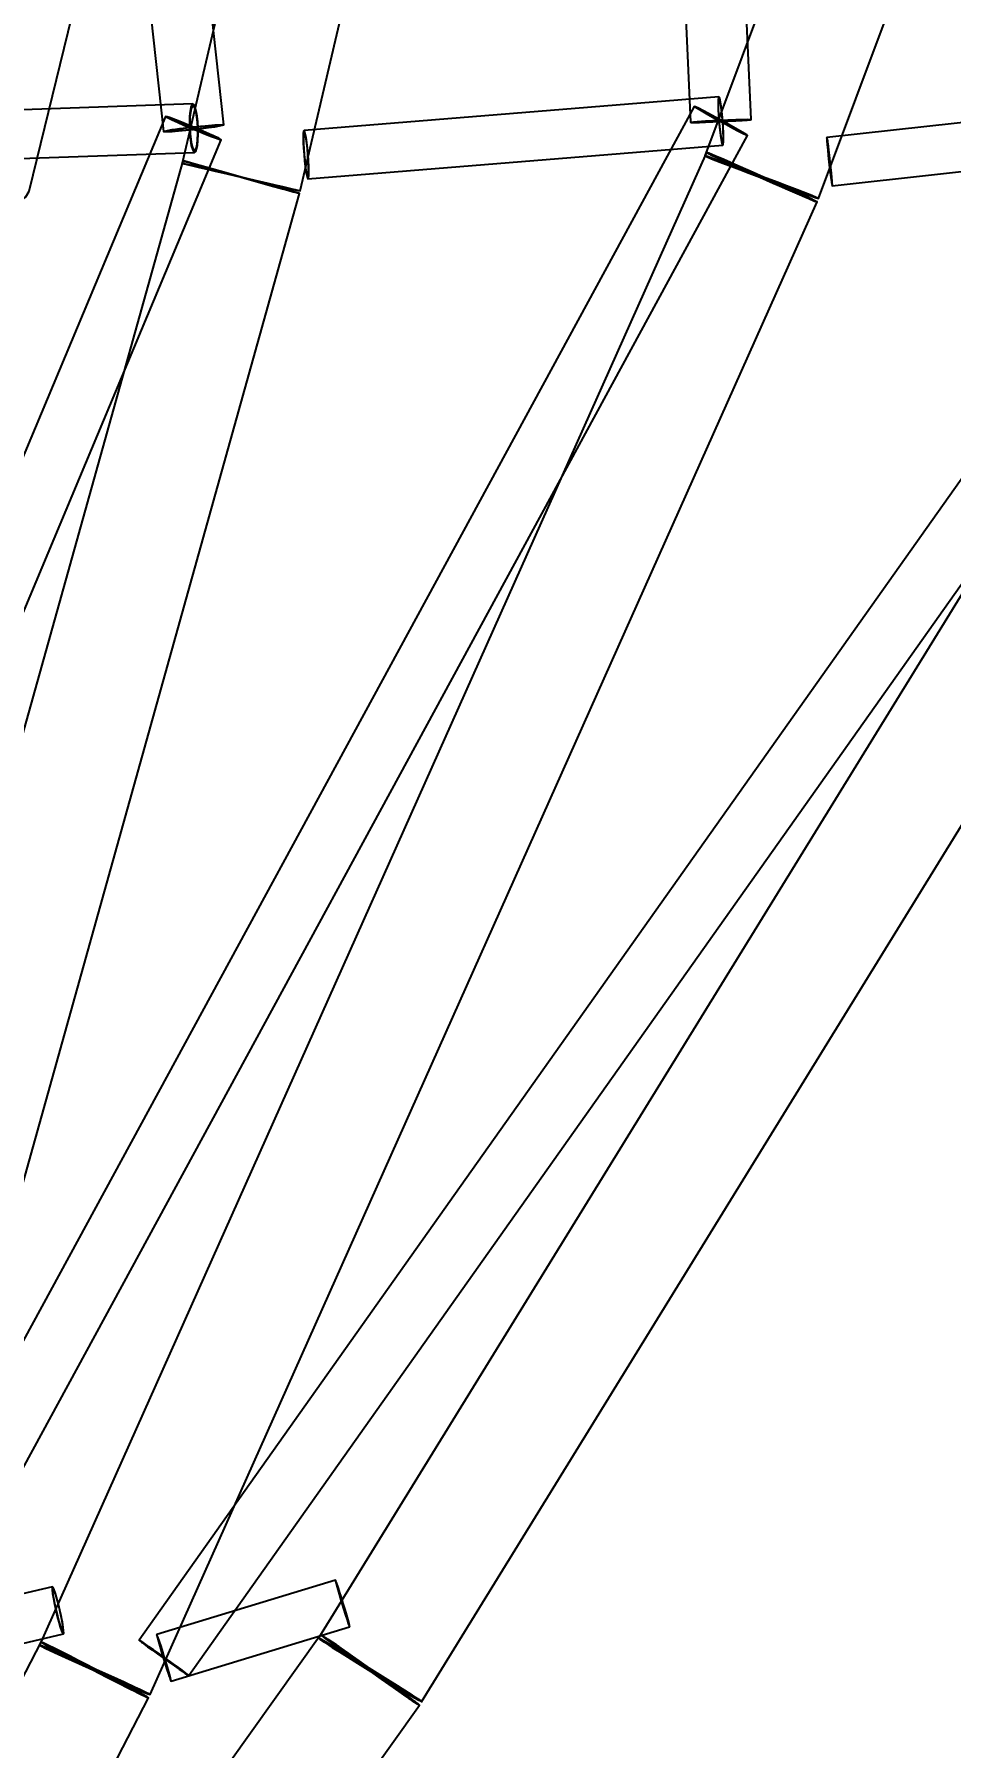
# Model space of a CAD drawing. Header units: millimetres. Extents: x -123812 to 252100, y -3000 to 639000.
# Drawn here: x -22766 to -15087, y 11848 to 26196 of the extents above; entities that cross this region are included whole.
import ezdxf

# ---------------------------------------------------------------- set-up
doc = ezdxf.new("R2010")
doc.units = ezdxf.units.MM
doc.layers.add('D-STR-DIM', color=7, linetype='Continuous', lineweight=13)
doc.layers.add('D-STR-STRC', color=7, linetype='Continuous', lineweight=25)
doc.styles.add('OpenSansCondensed-Light', font='OpenSansCondensed-Light.ttf')
doc.styles.add('TOWER_UNICODE', font='Arial Unicode.ttf')
doc.dimstyles.new('EZDXF', dxfattribs={"dimtxt": 0.25, "dimasz": 0.175, "dimexe": 0.375, "dimexo": 0.125, "dimgap": 0.1, "dimtad": 1, "dimlfac": 100, "dimzin": 12, "dimdsep": 46, "dimtxsty": 'OpenSansCondensed-Light', "dimblk": 'ARCHTICK', "dimcen": 2.5, "dimazin": 3, "dimtfac": 0.5, "dimtmove": 2, "dimatfit": 3})

# ---------------------------------------------------------------- blocks, each defined once
blk = doc.blocks.new('_ARCHTICK')
at = {"color": 0, "linetype": 'BYBLOCK', "const_width": 0.15}
blk.add_lwpolyline([(-0.5, -0.5), (0.5, 0.5)], dxfattribs=at)

msp = doc.modelspace()

# ---------------------------------------------------------------- linework, layer by layer
at = {"layer": 'D-STR-STRC'}
for points in [[(-23038.8, 37772.4), (-21683.7, 25382.5), (-21675.1, 25380.7), (-21649.8, 25380.9), (-21609.7, 25383.1), (-21557.4, 25387.1), (-21496.5, 25392.7), (-21431.2, 25399.5), (-21365.8, 25407), (-21304.9, 25414.7), (-21252.6, 25422.1), (-21212.5, 25428.7), (-21187.3, 25434), (-21178.7, 25437.6), (-22533.8, 37827.6)], [(-20735.2, 37616.6), (-23798.2, 25116.6), (-23791.3, 25060.4), (-23751.2, 25000), (-23680.6, 24939.6), (-23584.4, 24883.4), (-23469, 24835), (-23342.3, 24798), (-23213.1, 24774.7), (-23090, 24766.7), (-22981.5, 24774.7), (-22895, 24798), (-22836.4, 24835), (-22809.6, 24883.4), (-19746.6, 37383.4)], [(-18595.4, 37616), (-21527, 25116), (-21510.2, 25112), (-21460.8, 25100.3), (-21382.2, 25081.8), (-21279.7, 25057.8), (-21160.4, 25029.8), (-21032.4, 24999.8), (-20904.4, 24969.7), (-20785.1, 24941.8), (-20682.7, 24917.8), (-20604.1, 24899.4), (-20554.7, 24887.9), (-20537.9, 24884), (-17606.3, 37384)], [(-17820.7, 37698.3), (-17267.3, 25459.5), (-17258.7, 25458.4), (-17233.3, 25458.2), (-17193, 25458.8), (-17140.5, 25460.3), (-17079.3, 25462.4), (-17013.6, 25465.2), (-16947.9, 25468.4), (-16886.7, 25471.7), (-16834.2, 25475), (-16793.8, 25478), (-16768.5, 25480.6), (-16759.8, 25482.5), (-17313.2, 37721.2)], [(-12463.6, 37678.3), (-17146.2, 25178.3), (-17134, 25172.2), (-17090.2, 25154.4), (-17017.9, 25126.1), (-16921.8, 25089.1), (-16808.7, 25046.1), (-16686.2, 25000), (-16562.6, 24953.9), (-16446.4, 24910.9), (-16345.4, 24873.9), (-16266.7, 24845.6), (-16215.5, 24827.8), (-16195.3, 24821.7), (-11512.6, 37321.7)], [(-12545, 25726.1), (-16123.9, 25330.7), (-16124.6, 25323.8), (-16123.8, 25303.7), (-16121.4, 25271.6), (-16117.7, 25229.7), (-16112.9, 25181), (-16107.3, 25128.7), (-16101.4, 25076.5), (-16095.4, 25027.8), (-16089.9, 24985.9), (-16085.1, 24953.8), (-16081.5, 24933.6), (-16079.3, 24926.8), (-12500.4, 25322.1)], [(-24590.9, 25096.9), (-21422.4, 25206.5), (-21413.3, 25213.4), (-21405.3, 25233.7), (-21399, 25266), (-21394.7, 25308.1), (-21392.7, 25357), (-21393.3, 25409.6), (-21396.3, 25462.2), (-21401.5, 25511.1), (-21408.6, 25553.2), (-21417.1, 25585.5), (-21426.5, 25605.8), (-21436, 25612.7), (-24604.5, 25503.1)], [(-23755.7, 12547.5), (-16791.1, 25349.6), (-16795.8, 25353.7), (-16815.4, 25365.9), (-16848.6, 25385.2), (-16893, 25410.3), (-16945.6, 25439.6), (-17002.9, 25471.1), (-17061, 25502.5), (-17115.8, 25531.8), (-17163.7, 25557), (-17201.4, 25576.3), (-17226.3, 25588.4), (-17236.8, 25592.5), (-24201.4, 12790.4)], [(-12729.8, 25671), (-21886.2, 12747.7), (-21881, 12742.7), (-21862.2, 12728), (-21830.8, 12704.6), (-21789.1, 12674.2), (-21739.9, 12638.8), (-21686.5, 12600.8), (-21632.7, 12562.8), (-21581.9, 12527.3), (-21537.9, 12496.9), (-21503.4, 12473.6), (-21480.9, 12458.9), (-21471.9, 12453.9), (-12315.5, 25377.2)], [(-26482.5, 12701.6), (-21198.5, 25311.8), (-21201.5, 25315.2), (-21220.1, 25325), (-21253.1, 25340.7), (-21298.4, 25361), (-21352.8, 25384.8), (-21412.5, 25410.2), (-21473.6, 25435.7), (-21531.9, 25459.5), (-21583.3, 25479.8), (-21624.5, 25495.5), (-21652.5, 25505.3), (-21665.5, 25508.7), (-26949.5, 12898.4)], [(-12676.5, 25266.7), (-20384.4, 12766.7), (-20373.6, 12757.6), (-20334.1, 12731), (-20268.6, 12688.6), (-20181.5, 12633.4), (-20078.8, 12569), (-19967.4, 12500), (-19855.1, 12431), (-19749.3, 12366.6), (-19657.4, 12311.4), (-19585.6, 12269), (-19538.8, 12242.4), (-19520.1, 12233.3), (-11812.2, 24733.3)], [(-24041.4, 12363.1), (-20543.2, 24863.1), (-20559.9, 24867.8), (-20608.8, 24881.6), (-20686.5, 24903.4), (-20787.8, 24931.8), (-20905.8, 24964.9), (-21032.4, 25000.3), (-21159.1, 25035.7), (-21277, 25068.7), (-21378.4, 25097), (-21456.1, 25118.7), (-21505, 25132.3), (-21521.6, 25136.9), (-25019.8, 12636.9)], [(-23932.9, 12471.1), (-22521.7, 12800.9), (-22518.8, 12807.6), (-22519.3, 12827.4), (-22523, 12858.8), (-22529.8, 12899.8), (-22539.1, 12947.6), (-22550.4, 12998.8), (-22562.9, 13050), (-22575.7, 13097.7), (-22587.9, 13138.7), (-22598.8, 13170.2), (-22607.5, 13190), (-22613.6, 13196.7), (-24024.7, 12866.9)], [(-27922.8, 454.9), (-19539, 12204.9), (-19549.2, 12214.9), (-19586.8, 12244.4), (-19649.4, 12291.3), (-19732.5, 12352.4), (-19830.7, 12423.6), (-19937.2, 12500), (-20044.6, 12576.4), (-20145.8, 12647.6), (-20233.8, 12708.7), (-20302.6, 12755.6), (-20347.6, 12785.1), (-20365.6, 12795.1), (-28749.3, 1045.1)], [(-27885.1, 516.5), (-21807.5, 12266.5), (-21818.8, 12274.5), (-21860.2, 12297.8), (-21928.7, 12334.9), (-22019.6, 12383.3), (-22126.8, 12439.6), (-22243, 12500), (-22360.3, 12560.4), (-22470.6, 12616.7), (-22566.4, 12665.1), (-22641.3, 12702.2), (-22690, 12725.5), (-22709.4, 12733.5), (-28787, 983.5)]]:
    msp.add_lwpolyline(points, dxfattribs=at)
for points in [[(-21465.1, 25409.6), (-21462.1, 25357), (-21456.9, 25308.1), (-21449.8, 25266), (-21441.2, 25233.7), (-21431.9, 25213.4), (-21422.4, 25206.5), (-21413.3, 25213.4), (-21405.3, 25233.7), (-21399, 25266), (-21394.7, 25308.1), (-21392.7, 25357), (-21393.3, 25409.6), (-21396.3, 25462.2), (-21401.5, 25511.1), (-21408.6, 25553.2), (-21417.1, 25585.5), (-21426.5, 25605.8), (-21436, 25612.7), (-21445.1, 25605.8), (-21453, 25585.5), (-21459.4, 25553.2), (-21463.7, 25511.1), (-21465.6, 25462.2)], [(-21462.3, 25409.6), (-21459.5, 25361.2), (-21454.7, 25316), (-21448.1, 25277.3), (-21440.3, 25247.6), (-21431.7, 25228.9), (-21422.9, 25222.5), (-21414.6, 25228.9), (-21407.2, 25247.6), (-21401.4, 25277.3), (-21397.4, 25316), (-21395.6, 25361.2), (-21396.1, 25409.6), (-21398.9, 25458), (-21403.7, 25503.1), (-21410.2, 25541.9), (-21418.1, 25571.6), (-21426.7, 25590.3), (-21435.5, 25596.7), (-21443.8, 25590.3), (-21451.2, 25571.6), (-21457, 25541.9), (-21461, 25503.1), (-21462.8, 25458)], [(-20512.2, 25332.2), (-20511.5, 25290.2), (-20509.3, 25241.4), (-20505.6, 25189), (-20500.8, 25136.6), (-20495.2, 25087.7), (-20489.1, 25045.8), (-20483.1, 25013.6), (-20477.4, 24993.3), (-20472.4, 24986.4), (-16997.2, 25268.4), (-16993.4, 25275.3), (-16990.9, 25295.6), (-16990, 25327.8), (-16990.7, 25369.7), (-16993, 25418.6), (-16996.6, 25471), (-17001.4, 25523.4), (-17007.1, 25572.2), (-17013.1, 25614.2), (-17019.2, 25646.4), (-17024.9, 25666.6), (-17029.8, 25673.5), (-20505.1, 25391.5), (-20508.9, 25384.6), (-20511.3, 25364.4)], [(-17024.9, 25471.1), (-16966.8, 25439.6), (-16912, 25410.3), (-16864.1, 25385.2), (-16826.4, 25365.9), (-16801.5, 25353.7), (-16791.1, 25349.6), (-16795.8, 25353.7), (-16815.4, 25365.9), (-16848.6, 25385.2), (-16893, 25410.3), (-16945.6, 25439.6), (-17002.9, 25471.1), (-17061, 25502.5), (-17115.8, 25531.8), (-17163.7, 25557), (-17201.4, 25576.3), (-17226.3, 25588.4), (-17236.8, 25592.5), (-17232, 25588.4), (-17212.4, 25576.3), (-17179.3, 25557), (-17134.9, 25531.8), (-17082.2, 25502.5)], [(-17023.8, 25471.1), (-16971.5, 25442.7), (-16922, 25416.3), (-16878.8, 25393.6), (-16844.9, 25376.2), (-16822.4, 25365.3), (-16813, 25361.6), (-16817.3, 25365.3), (-16835, 25376.2), (-16864.8, 25393.6), (-16904.9, 25416.3), (-16952.4, 25442.7), (-17004, 25471.1), (-17056.4, 25499.4), (-17105.8, 25525.8), (-17149, 25548.5), (-17183, 25565.9), (-17205.4, 25576.9), (-17214.8, 25580.6), (-17210.6, 25576.9), (-17192.9, 25565.9), (-17163, 25548.5), (-17122.9, 25525.8), (-17075.5, 25499.4)], [(-17030.3, 25471), (-17025.5, 25418.6), (-17019.9, 25369.7), (-17013.9, 25327.8), (-17007.8, 25295.6), (-17002.1, 25275.3), (-16997.2, 25268.4), (-16993.4, 25275.3), (-16990.9, 25295.6), (-16990, 25327.8), (-16990.7, 25369.7), (-16993, 25418.6), (-16996.6, 25471), (-17001.4, 25523.4), (-17007.1, 25572.2), (-17013.1, 25614.2), (-17019.2, 25646.4), (-17024.9, 25666.6), (-17029.8, 25673.5), (-17033.6, 25666.6), (-17036, 25646.4), (-17036.9, 25614.2), (-17036.2, 25572.2), (-17034, 25523.4)], [(-17029, 25471), (-17024.6, 25422.7), (-17019.4, 25377.7), (-17013.8, 25339), (-17008.2, 25309.4), (-17003, 25290.7), (-16998.5, 25284.4), (-16994.9, 25290.7), (-16992.7, 25309.4), (-16991.9, 25339), (-16992.5, 25377.7), (-16994.6, 25422.7), (-16998, 25471), (-17002.4, 25519.3), (-17007.6, 25564.3), (-17013.2, 25602.9), (-17018.8, 25632.6), (-17024, 25651.2), (-17028.5, 25657.6), (-17032, 25651.2), (-17034.3, 25632.6), (-17035.1, 25602.9), (-17034.4, 25564.3), (-17032.4, 25519.3)], [(-21431.2, 25399.5), (-21496.5, 25392.7), (-21557.4, 25387.1), (-21609.7, 25383.1), (-21649.8, 25380.9), (-21675.1, 25380.7), (-21683.7, 25382.5), (-21675.1, 25386.2), (-21649.8, 25391.4), (-21609.7, 25398), (-21557.4, 25405.4), (-21496.5, 25413.1), (-21431.2, 25420.6), (-21365.8, 25427.4), (-21304.9, 25433), (-21252.6, 25437), (-21212.5, 25439.2), (-21187.3, 25439.4), (-21178.7, 25437.6), (-21187.3, 25434), (-21212.5, 25428.7), (-21252.6, 25422.1), (-21304.9, 25414.7), (-21365.8, 25407)], [(-21451.5, 25410.2), (-21390.4, 25384.8), (-21332.2, 25361), (-21280.7, 25340.7), (-21239.6, 25325), (-21211.5, 25315.2), (-21198.5, 25311.8), (-21201.5, 25315.2), (-21220.1, 25325), (-21253.1, 25340.7), (-21298.4, 25361), (-21352.8, 25384.8), (-21412.5, 25410.2), (-21473.6, 25435.7), (-21531.9, 25459.5), (-21583.3, 25479.8), (-21624.5, 25495.5), (-21652.5, 25505.3), (-21665.5, 25508.7), (-21662.6, 25505.3), (-21644, 25495.5), (-21610.9, 25479.8), (-21565.6, 25459.5), (-21511.3, 25435.7)], [(-21431.2, 25400.6), (-21490.1, 25394.4), (-21545, 25389.4), (-21592.2, 25385.8), (-21628.3, 25383.8), (-21651.1, 25383.6), (-21658.8, 25385.2), (-21651.1, 25388.5), (-21628.3, 25393.3), (-21592.2, 25399.2), (-21545, 25405.9), (-21490.1, 25412.8), (-21431.2, 25419.6), (-21372.3, 25425.7), (-21317.4, 25430.7), (-21270.2, 25434.3), (-21234, 25436.3), (-21211.3, 25436.5), (-21203.5, 25434.9), (-21211.3, 25431.6), (-21234, 25426.8), (-21270.2, 25420.9), (-21317.4, 25414.3), (-21372.3, 25407.3)], [(-21449.6, 25410.2), (-21394.5, 25387.3), (-21342, 25365.9), (-21295.6, 25347.5), (-21258.5, 25333.4), (-21233.2, 25324.5), (-21221.5, 25321.5), (-21224.1, 25324.5), (-21240.9, 25333.4), (-21270.7, 25347.5), (-21311.5, 25365.9), (-21360.6, 25387.3), (-21414.4, 25410.2), (-21469.5, 25433.2), (-21522, 25454.6), (-21568.4, 25473), (-21605.5, 25487.1), (-21630.8, 25495.9), (-21642.5, 25499), (-21639.9, 25495.9), (-21623.1, 25487.1), (-21593.3, 25473), (-21552.5, 25454.6), (-21503.5, 25433.2)], [(-17013.6, 25465.2), (-17079.3, 25462.4), (-17140.5, 25460.3), (-17193, 25458.8), (-17233.3, 25458.2), (-17258.7, 25458.4), (-17267.3, 25459.5), (-17258.7, 25461.4), (-17233.3, 25464), (-17193, 25467), (-17140.5, 25470.3), (-17079.3, 25473.6), (-17013.6, 25476.8), (-16947.9, 25479.6), (-16886.7, 25481.7), (-16834.2, 25483.2), (-16793.8, 25483.8), (-16768.5, 25483.6), (-16759.8, 25482.5), (-16768.5, 25480.6), (-16793.8, 25478), (-16834.2, 25475), (-16886.7, 25471.7), (-16947.9, 25468.4)], [(-17013.6, 25465.8), (-17072.8, 25463.3), (-17128, 25461.3), (-17175.3, 25460), (-17211.7, 25459.4), (-17234.6, 25459.7), (-17242.4, 25460.7), (-17234.6, 25462.4), (-17211.7, 25464.7), (-17175.3, 25467.4), (-17128, 25470.3), (-17072.8, 25473.4), (-17013.6, 25476.2), (-16954.4, 25478.7), (-16899.2, 25480.7), (-16851.8, 25482), (-16815.5, 25482.6), (-16792.6, 25482.3), (-16784.8, 25481.3), (-16792.6, 25479.6), (-16815.5, 25477.3), (-16851.8, 25474.6), (-16899.2, 25471.7), (-16954.4, 25468.6)], [(-20505.6, 25189), (-20500.8, 25136.6), (-20495.2, 25087.7), (-20489.1, 25045.8), (-20483.1, 25013.6), (-20477.4, 24993.3), (-20472.4, 24986.4), (-20468.6, 24993.3), (-20466.2, 25013.6), (-20465.3, 25045.8), (-20466, 25087.7), (-20468.3, 25136.6), (-20471.9, 25189), (-20476.7, 25241.4), (-20482.3, 25290.2), (-20488.4, 25332.2), (-20494.5, 25364.4), (-20500.2, 25384.6), (-20505.1, 25391.5), (-20508.9, 25384.6), (-20511.3, 25364.4), (-20512.2, 25332.2), (-20511.5, 25290.2), (-20509.3, 25241.4)], [(-20504.3, 25189), (-20499.9, 25140.7), (-20494.7, 25095.7), (-20489.1, 25057), (-20483.5, 25027.4), (-20478.3, 25008.7), (-20473.7, 25002.4), (-20470.2, 25008.7), (-20468, 25027.4), (-20467.2, 25057), (-20467.8, 25095.7), (-20469.9, 25140.7), (-20473.2, 25189), (-20477.7, 25237.3), (-20482.8, 25282.3), (-20488.4, 25320.9), (-20494, 25350.6), (-20499.3, 25369.2), (-20503.8, 25375.6), (-20507.3, 25369.2), (-20509.5, 25350.6), (-20510.4, 25320.9), (-20509.7, 25282.3), (-20507.6, 25237.3)], [(-16107.3, 25128.7), (-16101.4, 25076.5), (-16095.4, 25027.8), (-16089.9, 24985.9), (-16085.1, 24953.8), (-16081.5, 24933.6), (-16079.3, 24926.8), (-16078.6, 24933.6), (-16079.4, 24953.8), (-16081.8, 24985.9), (-16085.5, 25027.8), (-16090.3, 25076.5), (-16095.8, 25128.7), (-16101.8, 25181), (-16107.8, 25229.7), (-16113.3, 25271.6), (-16118, 25303.7), (-16121.6, 25323.8), (-16123.9, 25330.7), (-16124.6, 25323.8), (-16123.8, 25303.7), (-16121.4, 25271.6), (-16117.7, 25229.7), (-16112.9, 25181)], [(-16106.9, 25128.7), (-16101.4, 25080.6), (-16095.9, 25035.7), (-16090.8, 24997.2), (-16086.4, 24967.6), (-16083.1, 24949), (-16081, 24942.7), (-16080.4, 24949), (-16081.1, 24967.6), (-16083.3, 24997.2), (-16086.7, 25035.7), (-16091.2, 25080.6), (-16096.3, 25128.7), (-16101.8, 25176.9), (-16107.3, 25221.8), (-16112.4, 25260.3), (-16116.7, 25289.9), (-16120, 25308.5), (-16122.1, 25314.8), (-16122.8, 25308.5), (-16122, 25289.9), (-16119.8, 25260.3), (-16116.4, 25221.8), (-16112, 25176.9)], [(-22722, 12707.4), (-22710.2, 12700.3), (-22667.6, 12679.6), (-22597.1, 12646.6), (-22503.6, 12603.7), (-22393.3, 12553.7), (-22273.9, 12500), (-22153.4, 12446.3), (-22040, 12396.3), (-21941.6, 12353.4), (-21864.7, 12320.4), (-21814.7, 12299.7), (-21794.9, 12292.6), (-16207.2, 24792.6), (-16219, 24799.7), (-16261.6, 24820.4), (-16332.1, 24853.4), (-16425.6, 24896.3), (-16535.9, 24946.3), (-16655.3, 25000), (-16775.8, 25053.7), (-16889.2, 25103.7), (-16987.6, 25146.6), (-17064.5, 25179.6), (-17114.5, 25200.3), (-17134.3, 25207.4)], [(-21032.4, 25000.2), (-21160.4, 25030.3), (-21279.7, 25058.2), (-21382.2, 25082.2), (-21460.8, 25100.6), (-21510.2, 25112.1), (-21527, 25116), (-21510.2, 25112), (-21460.8, 25100.3), (-21382.2, 25081.8), (-21279.7, 25057.8), (-21160.4, 25029.8), (-21032.4, 24999.8), (-20904.4, 24969.7), (-20785.1, 24941.8), (-20682.7, 24917.8), (-20604.1, 24899.4), (-20554.7, 24887.9), (-20537.9, 24884), (-20554.7, 24888), (-20604.1, 24899.7), (-20682.7, 24918.2), (-20785.1, 24942.2), (-20904.4, 24970.2)], [(-21032.4, 25000.3), (-21159.1, 25035.7), (-21277, 25068.7), (-21378.4, 25097), (-21456.1, 25118.7), (-21505, 25132.3), (-21521.6, 25136.9), (-21505, 25132.2), (-21456.1, 25118.4), (-21378.4, 25096.6), (-21277, 25068.2), (-21159.1, 25035.1), (-21032.4, 24999.7), (-20905.8, 24964.3), (-20787.8, 24931.3), (-20686.5, 24903), (-20608.8, 24881.3), (-20559.9, 24867.7), (-20543.2, 24863.1), (-20559.9, 24867.8), (-20608.8, 24881.6), (-20686.5, 24903.4), (-20787.8, 24931.8), (-20905.8, 24964.9)], [(-21032.4, 25000.3), (-21149.1, 25032.9), (-21257.8, 25063.3), (-21351.1, 25089.4), (-21422.7, 25109.4), (-21467.8, 25121.9), (-21483.1, 25126.1), (-21467.8, 25121.8), (-21422.7, 25109.1), (-21351.1, 25089), (-21257.8, 25062.8), (-21149.1, 25032.4), (-21032.4, 24999.7), (-20915.8, 24967.1), (-20807.1, 24936.7), (-20713.8, 24910.6), (-20642.1, 24890.6), (-20597.1, 24878.1), (-20581.8, 24873.9), (-20597.1, 24878.2), (-20642.1, 24890.9), (-20713.8, 24911), (-20807.1, 24937.2), (-20915.8, 24967.6)], [(-16686.2, 25000), (-16562.6, 24953.9), (-16446.4, 24910.9), (-16345.4, 24873.9), (-16266.7, 24845.6), (-16215.5, 24827.8), (-16195.3, 24821.7), (-16207.5, 24827.8), (-16251.3, 24845.6), (-16323.6, 24873.9), (-16419.7, 24910.9), (-16532.8, 24953.9), (-16655.3, 25000), (-16778.9, 25046.1), (-16895.1, 25089.1), (-16996.1, 25126.1), (-17074.8, 25154.4), (-17126, 25172.2), (-17146.2, 25178.3), (-17134, 25172.2), (-17090.2, 25154.4), (-17017.9, 25126.1), (-16921.8, 25089.1), (-16808.7, 25046.1)], [(-16686.2, 25000), (-16565.7, 24946.3), (-16452.3, 24896.3), (-16353.9, 24853.4), (-16277, 24820.4), (-16227, 24799.7), (-16207.2, 24792.6), (-16219, 24799.7), (-16261.6, 24820.4), (-16332.1, 24853.4), (-16425.6, 24896.3), (-16535.9, 24946.3), (-16655.3, 25000), (-16775.8, 25053.7), (-16889.2, 25103.7), (-16987.6, 25146.6), (-17064.5, 25179.6), (-17114.5, 25200.3), (-17134.3, 25207.4), (-17122.5, 25200.3), (-17079.9, 25179.6), (-17009.4, 25146.6), (-16915.9, 25103.7), (-16805.6, 25053.7)], [(-16685, 25000), (-16571.1, 24957.5), (-16464, 24917.9), (-16371.1, 24883.9), (-16298.5, 24857.8), (-16251.3, 24841.4), (-16232.7, 24835.8), (-16244, 24841.4), (-16284.3, 24857.8), (-16351, 24883.9), (-16439.4, 24917.9), (-16543.7, 24957.5), (-16656.5, 25000), (-16770.4, 25042.5), (-16877.5, 25082.1), (-16970.4, 25116.1), (-17043, 25142.2), (-17090.2, 25158.6), (-17108.8, 25164.2), (-17097.5, 25158.6), (-17057.2, 25142.2), (-16990.5, 25116.1), (-16902.1, 25082.1), (-16797.8, 25042.5)], [(-16685, 25000), (-16573.9, 24950.5), (-16469.5, 24904.5), (-16378.8, 24864.9), (-16308, 24834.5), (-16261.9, 24815.4), (-16243.7, 24808.9), (-16254.6, 24815.4), (-16293.8, 24834.5), (-16358.7, 24864.9), (-16444.9, 24904.5), (-16546.5, 24950.5), (-16656.5, 25000), (-16767.5, 25049.5), (-16872, 25095.5), (-16962.7, 25135.1), (-17033.5, 25165.5), (-17079.5, 25184.6), (-17097.8, 25191.1), (-17086.9, 25184.6), (-17047.7, 25165.5), (-16982.7, 25135.1), (-16896.6, 25095.5), (-16795, 25049.5)], [(-21032.4, 25000.2), (-21150.4, 25027.9), (-21260.3, 25053.6), (-21354.6, 25075.7), (-21427, 25092.7), (-21472.5, 25103.3), (-21488.1, 25106.9), (-21472.5, 25103.2), (-21427, 25092.4), (-21354.6, 25075.4), (-21260.3, 25053.2), (-21150.4, 25027.4), (-21032.4, 24999.8), (-20914.5, 24972.1), (-20804.6, 24946.4), (-20710.3, 24924.3), (-20637.8, 24907.3), (-20592.3, 24896.7), (-20576.8, 24893.1), (-20592.3, 24896.8), (-20637.8, 24907.6), (-20710.3, 24924.6), (-20804.6, 24946.8), (-20914.5, 24972.6)], [(-21738.1, 12795.2), (-21737.6, 12788.6), (-21733.1, 12769.1), (-21724.9, 12738.2), (-21713.6, 12698), (-21699.9, 12651.1), (-21684.8, 12600.8), (-21669.3, 12550.5), (-21654.5, 12503.6), (-21641.3, 12463.3), (-21630.7, 12432.4), (-21623.4, 12413), (-21619.9, 12406.4), (-20123.4, 12861.8), (-20123.9, 12868.4), (-20128.4, 12887.9), (-20136.6, 12918.8), (-20147.9, 12959), (-20161.6, 13005.9), (-20176.7, 13056.2), (-20192.2, 13106.5), (-20207, 13153.4), (-20220.2, 13193.7), (-20230.8, 13224.6), (-20238.1, 13244), (-20241.6, 13250.6)], [(-20188.2, 13056.2), (-20172.7, 13005.9), (-20157.9, 12959), (-20144.7, 12918.8), (-20134.2, 12887.9), (-20126.9, 12868.4), (-20123.4, 12861.8), (-20123.9, 12868.4), (-20128.4, 12887.9), (-20136.6, 12918.8), (-20147.9, 12959), (-20161.6, 13005.9), (-20176.7, 13056.2), (-20192.2, 13106.5), (-20207, 13153.4), (-20220.2, 13193.7), (-20230.8, 13224.6), (-20238.1, 13244), (-20241.6, 13250.6), (-20241.1, 13244), (-20236.5, 13224.6), (-20228.3, 13193.7), (-20217, 13153.4), (-20203.3, 13106.5)], [(-20187.8, 13056.2), (-20173.5, 13009.9), (-20159.8, 12966.7), (-20147.7, 12929.6), (-20138, 12901.1), (-20131.2, 12883.2), (-20128, 12877.1), (-20128.5, 12883.2), (-20132.6, 12901.1), (-20140.2, 12929.6), (-20150.6, 12966.7), (-20163.2, 13009.9), (-20177.2, 13056.2), (-20191.4, 13102.6), (-20205.1, 13145.8), (-20217.2, 13182.9), (-20227, 13211.3), (-20233.7, 13229.2), (-20236.9, 13235.3), (-20236.4, 13229.2), (-20232.3, 13211.3), (-20224.7, 13182.9), (-20214.3, 13145.8), (-20201.7, 13102.6)], [(-22584.9, 12998.8), (-22572.4, 12947.6), (-22559.6, 12899.8), (-22547.3, 12858.8), (-22536.5, 12827.4), (-22527.8, 12807.6), (-22521.7, 12800.9), (-22518.8, 12807.6), (-22519.3, 12827.4), (-22523, 12858.8), (-22529.8, 12899.8), (-22539.1, 12947.6), (-22550.4, 12998.8), (-22562.9, 13050), (-22575.7, 13097.7), (-22587.9, 13138.7), (-22598.8, 13170.2), (-22607.5, 13190), (-22613.6, 13196.7), (-22616.4, 13190), (-22616, 13170.2), (-22612.3, 13138.7), (-22605.5, 13097.7), (-22596.1, 13050)], [(-22583.5, 12998.8), (-22572, 12951.6), (-22560.2, 12907.6), (-22548.9, 12869.9), (-22538.9, 12840.9), (-22530.9, 12822.7), (-22525.3, 12816.5), (-22522.7, 12822.7), (-22523.1, 12840.9), (-22526.5, 12869.9), (-22532.8, 12907.6), (-22541.4, 12951.6), (-22551.8, 12998.8), (-22563.3, 13046), (-22575.1, 13090), (-22586.3, 13127.7), (-22596.4, 13156.7), (-22604.4, 13174.9), (-22609.9, 13181.1), (-22612.6, 13174.9), (-22612.2, 13156.7), (-22608.8, 13127.7), (-22602.5, 13090), (-22593.9, 13046)], [(-21684.8, 12600.8), (-21669.3, 12550.5), (-21654.5, 12503.6), (-21641.3, 12463.3), (-21630.7, 12432.4), (-21623.4, 12413), (-21619.9, 12406.4), (-21620.4, 12413), (-21624.9, 12432.4), (-21633.1, 12463.3), (-21644.5, 12503.6), (-21658.2, 12550.5), (-21673.3, 12600.8), (-21688.8, 12651.1), (-21703.6, 12698), (-21716.7, 12738.2), (-21727.3, 12769.1), (-21734.6, 12788.6), (-21738.1, 12795.2), (-21737.6, 12788.6), (-21733.1, 12769.1), (-21724.9, 12738.2), (-21713.6, 12698), (-21699.9, 12651.1)], [(-21684.3, 12600.8), (-21670.1, 12554.4), (-21656.4, 12511.2), (-21644.3, 12474.1), (-21634.5, 12445.7), (-21627.8, 12427.8), (-21624.6, 12421.7), (-21625, 12427.8), (-21629.2, 12445.7), (-21636.8, 12474.1), (-21647.2, 12511.2), (-21659.8, 12554.4), (-21673.7, 12600.8), (-21688, 12647.1), (-21701.7, 12690.3), (-21713.8, 12727.4), (-21723.5, 12755.9), (-21730.2, 12773.8), (-21733.5, 12779.9), (-21733, 12773.8), (-21728.8, 12755.9), (-21721.3, 12727.4), (-21710.8, 12690.3), (-21698.2, 12647.1)], [(-19967.4, 12500), (-19859.9, 12423.6), (-19758.8, 12352.4), (-19670.8, 12291.3), (-19601.9, 12244.4), (-19557, 12214.9), (-19539, 12204.9), (-19549.2, 12214.9), (-19586.8, 12244.4), (-19649.4, 12291.3), (-19732.5, 12352.4), (-19830.7, 12423.6), (-19937.2, 12500), (-20044.6, 12576.4), (-20145.8, 12647.6), (-20233.8, 12708.7), (-20302.6, 12755.6), (-20347.6, 12785.1), (-20365.6, 12795.1), (-20355.4, 12785.1), (-20317.8, 12755.6), (-20255.2, 12708.7), (-20172, 12647.6), (-20073.9, 12576.4)], [(-19966.2, 12500), (-19867.2, 12429.6), (-19774, 12364), (-19692.9, 12307.7), (-19629.5, 12264.5), (-19588.1, 12237.4), (-19571.5, 12228.1), (-19580.9, 12237.4), (-19615.6, 12264.5), (-19673.2, 12307.7), (-19749.8, 12364), (-19840.3, 12429.6), (-19938.3, 12500), (-20037.4, 12570.4), (-20130.6, 12636), (-20211.7, 12692.3), (-20275, 12735.5), (-20316.4, 12762.6), (-20333, 12771.9), (-20323.7, 12762.6), (-20289, 12735.5), (-20231.4, 12692.3), (-20154.7, 12636), (-20064.3, 12570.4)], [(-22273.9, 12500), (-22153.4, 12446.3), (-22040, 12396.3), (-21941.6, 12353.4), (-21864.7, 12320.4), (-21814.7, 12299.7), (-21794.9, 12292.6), (-21806.7, 12299.7), (-21849.3, 12320.4), (-21919.8, 12353.4), (-22013.3, 12396.3), (-22123.6, 12446.3), (-22243, 12500), (-22363.5, 12553.7), (-22476.8, 12603.7), (-22575.3, 12646.6), (-22652.1, 12679.6), (-22702.2, 12700.3), (-22722, 12707.4), (-22710.2, 12700.3), (-22667.6, 12679.6), (-22597.1, 12646.6), (-22503.6, 12603.7), (-22393.3, 12553.7)], [(-22273.9, 12500), (-22156.6, 12439.6), (-22046.3, 12383.3), (-21950.5, 12334.9), (-21875.6, 12297.8), (-21826.8, 12274.5), (-21807.5, 12266.5), (-21818.8, 12274.5), (-21860.2, 12297.8), (-21928.7, 12334.9), (-22019.6, 12383.3), (-22126.8, 12439.6), (-22243, 12500), (-22360.3, 12560.4), (-22470.6, 12616.7), (-22566.4, 12665.1), (-22641.3, 12702.2), (-22690, 12725.5), (-22709.4, 12733.5), (-22698, 12725.5), (-22656.7, 12702.2), (-22588.2, 12665.1), (-22497.3, 12616.7), (-22390, 12560.4)], [(-22272.6, 12500), (-22161.6, 12450.5), (-22057.2, 12404.5), (-21966.5, 12364.9), (-21895.7, 12334.5), (-21849.6, 12315.4), (-21831.4, 12308.9), (-21842.3, 12315.4), (-21881.5, 12334.5), (-21946.4, 12364.9), (-22032.6, 12404.5), (-22134.2, 12450.5), (-22244.2, 12500), (-22355.2, 12549.5), (-22459.6, 12595.5), (-22550.3, 12635.1), (-22621.1, 12665.5), (-22667.2, 12684.6), (-22685.5, 12691.1), (-22674.6, 12684.6), (-22635.4, 12665.5), (-22570.4, 12635.1), (-22484.3, 12595.5), (-22382.7, 12549.5)], [(-22272.6, 12500), (-22164.6, 12444.3), (-22063, 12392.5), (-21974.7, 12347.9), (-21905.7, 12313.7), (-21860.8, 12292.2), (-21843, 12284.9), (-21853.5, 12292.2), (-21891.5, 12313.7), (-21954.6, 12347.9), (-22038.4, 12392.5), (-22137.2, 12444.3), (-22244.2, 12500), (-22352.2, 12555.7), (-22453.9, 12607.5), (-22542.2, 12652.1), (-22611.1, 12686.3), (-22656.1, 12707.8), (-22673.9, 12715.1), (-22663.4, 12707.8), (-22625.3, 12686.3), (-22562.3, 12652.1), (-22478.5, 12607.5), (-22379.7, 12555.7)], [(-21686.5, 12600.8), (-21632.7, 12562.8), (-21581.9, 12527.3), (-21537.9, 12496.9), (-21503.4, 12473.6), (-21480.9, 12458.9), (-21471.9, 12453.9), (-21477, 12458.9), (-21495.9, 12473.6), (-21527.3, 12496.9), (-21569, 12527.3), (-21618.2, 12562.8), (-21671.5, 12600.8), (-21725.4, 12638.8), (-21776.1, 12674.2), (-21820.2, 12704.6), (-21854.7, 12728), (-21877.2, 12742.7), (-21886.2, 12747.7), (-21881, 12742.7), (-21862.2, 12728), (-21830.8, 12704.6), (-21789.1, 12674.2), (-21739.9, 12638.8)], [(-21685.8, 12600.8), (-21637.2, 12566.5), (-21591.5, 12534.6), (-21551.8, 12507.1), (-21520.7, 12486.1), (-21500.4, 12472.9), (-21492.3, 12468.3), (-21496.9, 12472.9), (-21513.9, 12486.1), (-21542.2, 12507.1), (-21579.8, 12534.6), (-21624.2, 12566.5), (-21672.3, 12600.8), (-21720.8, 12635), (-21766.5, 12667), (-21806.3, 12694.4), (-21837.4, 12715.5), (-21857.7, 12728.7), (-21865.8, 12733.2), (-21861.2, 12728.7), (-21844.1, 12715.5), (-21815.8, 12694.4), (-21778.2, 12667), (-21733.9, 12635)], [(-19967.4, 12500), (-19855.1, 12431), (-19749.3, 12366.6), (-19657.4, 12311.4), (-19585.6, 12269), (-19538.8, 12242.4), (-19520.1, 12233.3), (-19530.9, 12242.4), (-19570.5, 12269), (-19636, 12311.4), (-19723.1, 12366.6), (-19825.8, 12431), (-19937.2, 12500), (-20049.5, 12569), (-20155.3, 12633.4), (-20247.2, 12688.6), (-20319, 12731), (-20365.8, 12757.6), (-20384.4, 12766.7), (-20373.6, 12757.6), (-20334.1, 12731), (-20268.6, 12688.6), (-20181.5, 12633.4), (-20078.8, 12569)], [(-19966.2, 12500), (-19862.7, 12436.4), (-19765.3, 12377.1), (-19680.6, 12326.3), (-19614.5, 12287.2), (-19571.3, 12262.7), (-19554.2, 12254.3), (-19564.1, 12262.7), (-19600.5, 12287.2), (-19660.9, 12326.3), (-19741.1, 12377.1), (-19835.8, 12436.4), (-19938.3, 12500), (-20041.9, 12563.6), (-20139.3, 12622.9), (-20223.9, 12673.7), (-20290.1, 12712.8), (-20333.2, 12737.3), (-20350.4, 12745.7), (-20340.5, 12737.3), (-20304, 12712.8), (-20243.7, 12673.7), (-20163.4, 12622.9), (-20068.8, 12563.6)]]:
    msp.add_lwpolyline(points, close=True, dxfattribs=at)

# ---------------------------------------------------------------- dimensions: what is measured, and where the dimension line sits
at = {"layer": 'D-STR-DIM'}
msp.add_linear_dim(base=(-112000, 0), p1=(0, 0), p2=(0, 634000), angle=90, dimstyle='EZDXF', override={"dimtxt": 8400, "dimasz": 3750, "dimexe": 2100, "dimexo": 1800, "dimgap": 2100, "dimtad": 1, "dimdec": 0, "dimlfac": 1, "dimlunit": 2, "dimtxsty": 'TOWER_UNICODE', "dimclrd": 7, "dimclre": 7, "dimclrt": 7}, dxfattribs=at).render()

doc.saveas('drawing.dxf')
